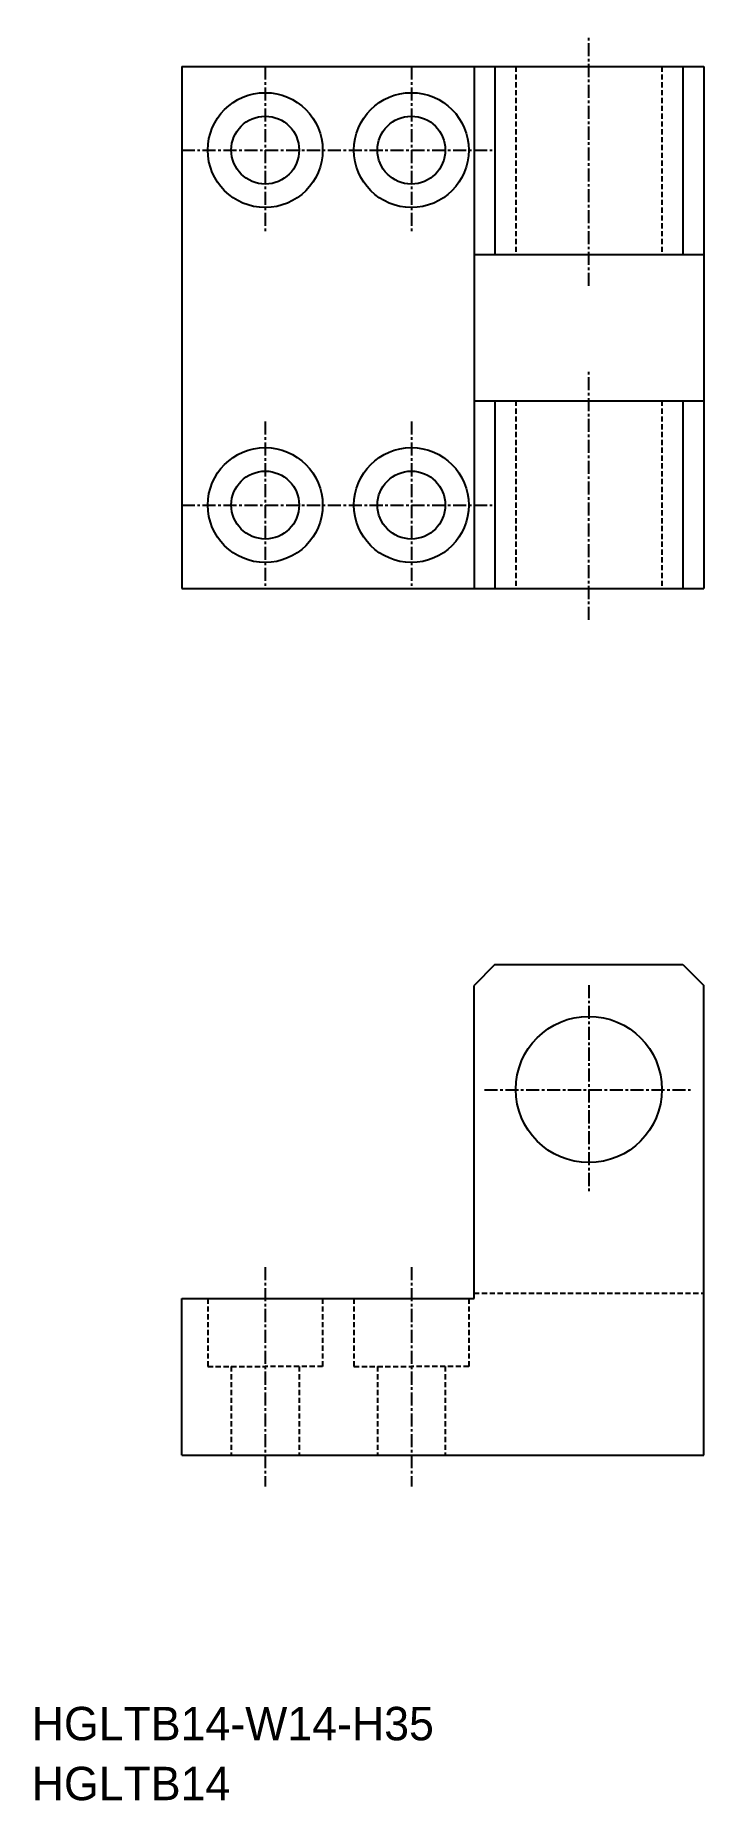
# Model space of a CAD drawing. Extents: x -100 to -36, y 397 to 566.
import ezdxf

# ---------------------------------------------------------------- set-up
doc = ezdxf.new("R2010")
doc.units = 0
doc.linetypes.add('CENTER', pattern=[2, 1.25, -0.25, 0.25, -0.25])
doc.linetypes.add('DASHED', pattern=[0.75, 0.5, -0.25])
doc.layers.get('0').update_dxf_attribs({"linetype": 'CONTINUOUS'})
doc.layers.add('CENTER', color=1, linetype='CENTER')

msp = doc.modelspace()

# ---------------------------------------------------------------- linework, layer by layer
at = {"color": 7, "linetype": 'CONTINUOUS'}
for p, q in [((-85.52, 562.66), (-35.52, 562.66)), ((-85.52, 562.66), (-85.52, 512.66)), ((-57.52, 562.66), (-57.52, 512.66)), ((-55.52, 562.66), (-55.52, 544.66)), ((-37.52, 562.66), (-37.52, 544.66)), ((-35.52, 562.66), (-35.52, 512.66)), ((-57.52, 544.66), (-35.52, 544.66)), ((-57.52, 530.66), (-35.52, 530.66)), ((-55.52, 530.66), (-55.52, 512.66)), ((-37.52, 530.66), (-37.52, 512.66)), ((-85.52, 512.66), (-35.52, 512.66)), ((-55.52, 476.66), (-57.52, 474.66)), ((-55.52, 476.66), (-37.52, 476.66)), ((-37.52, 476.66), (-35.52, 474.66)), ((-57.52, 444.66), (-57.52, 474.66)), ((-35.52, 429.66), (-35.52, 474.66)), ((-85.52, 429.66), (-85.52, 444.66)), ((-85.52, 444.66), (-57.52, 444.66)), ((-85.52, 429.66), (-35.52, 429.66))]:
    msp.add_line(p, q, dxfattribs=at)
at = {"color": 3, "linetype": 'DASHED'}
for p, q in [((-53.52, 562.66), (-53.52, 544.66)), ((-39.52, 562.66), (-39.52, 544.66)), ((-53.52, 530.66), (-53.52, 512.66)), ((-39.52, 530.66), (-39.52, 512.66)), ((-57.52, 445.16), (-35.52, 445.16)), ((-83.02, 444.66), (-83.02, 438.16)), ((-72.02, 444.66), (-72.02, 438.16)), ((-69.02, 444.66), (-69.02, 438.16)), ((-58.02, 444.66), (-58.02, 438.16)), ((-83.02, 438.16), (-77.52, 438.16)), ((-80.77, 438.16), (-80.77, 429.66)), ((-72.02, 438.16), (-77.52, 438.16)), ((-74.27, 438.16), (-74.27, 429.66)), ((-69.02, 438.16), (-63.52, 438.16)), ((-66.77, 438.16), (-66.77, 429.66)), ((-58.02, 438.16), (-63.52, 438.16)), ((-60.27, 438.16), (-60.27, 429.66))]:
    msp.add_line(p, q, dxfattribs=at)
at = {"color": 7, "linetype": 'CONTINUOUS'}
for centre, radius in [((-77.52, 554.66), 5.5), ((-63.52, 554.66), 5.5), ((-77.52, 554.66), 3.25), ((-63.52, 554.66), 3.25), ((-77.52, 520.66), 5.5), ((-63.52, 520.66), 5.5), ((-77.52, 520.66), 3.25), ((-63.52, 520.66), 3.25), ((-46.52, 464.69), 7)]:
    msp.add_circle(centre, radius, dxfattribs=at)
at = {"layer": 'CENTER', "color": 1, "linetype": 'CENTER'}
for p, q in [((-46.52, 541.66), (-46.52, 565.66)), ((-77.52, 562.66), (-77.52, 546.66)), ((-63.52, 562.66), (-63.52, 546.66)), ((-85.52, 554.66), (-69.52, 554.66)), ((-71.52, 554.66), (-55.52, 554.66)), ((-46.52, 509.66), (-46.52, 533.66)), ((-77.52, 528.66), (-77.52, 512.66)), ((-63.52, 528.66), (-63.52, 512.66)), ((-85.52, 520.66), (-69.52, 520.66)), ((-71.52, 520.66), (-55.52, 520.66)), ((-46.52, 474.69), (-46.52, 454.69)), ((-56.52, 464.66), (-36.52, 464.66)), ((-77.52, 447.66), (-77.52, 426.66)), ((-63.52, 447.66), (-63.52, 426.66))]:
    msp.add_line(p, q, dxfattribs=at)

# ---------------------------------------------------------------- texts
at = {"color": 7, "linetype": 'CONTINUOUS'}
for s, p in [('HGLTB14-W14-H35', (-99.89, 402.35)), ('HGLTB14', (-99.89, 396.61))]:
    msp.add_text(s, height=3.2, dxfattribs=at).set_placement(p)

doc.saveas('drawing.dxf')
